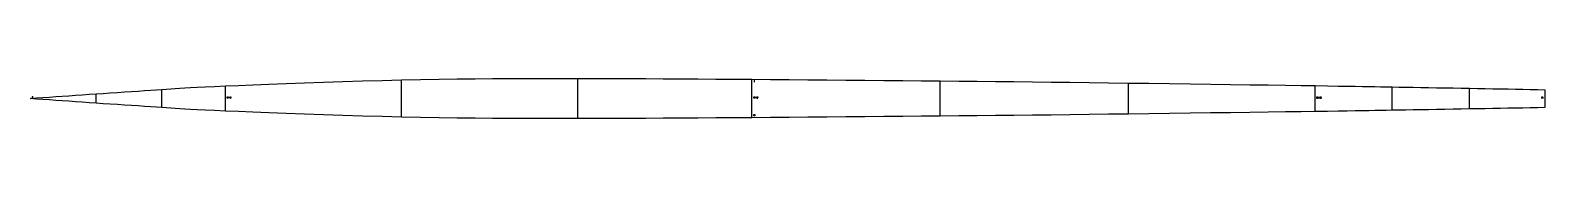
# Model space of a CAD drawing. Header units: metres. Extents: x 0 to 239, y -3 to 3.
import ezdxf

# ---------------------------------------------------------------- set-up
doc = ezdxf.new("R2010")
doc.units = ezdxf.units.M

msp = doc.modelspace()

# ---------------------------------------------------------------- linework, layer by layer
for p, q in [((40.45, 2.39), (43.33, 2.49)), ((43.33, 2.49), (46.33, 2.59)), ((46.33, 2.59), (49.41, 2.69)), ((49.41, 2.69), (52.51, 2.79)), ((52.51, 2.79), (55.62, 2.87)), ((55.62, 2.87), (58.69, 2.95)), ((58.69, 2.95), (61.69, 3.01)), ((58.69, -2.92), (58.69, 2.95)), ((58.69, 2.95), (58.69, 2.95)), ((58.69, 2.95), (58.69, 2.95)), ((61.69, 3.01), (64.62, 3.06)), ((64.62, 3.06), (67.49, 3.1)), ((67.49, 3.1), (70.3, 3.13)), ((70.3, 3.13), (73.07, 3.15)), ((73.07, 3.15), (75.8, 3.17)), ((75.8, 3.17), (78.5, 3.18)), ((78.5, 3.18), (81.19, 3.18)), ((81.19, 3.18), (83.86, 3.18)), ((83.86, 3.18), (86.53, 3.18)), ((86.53, -3.16), (86.53, 3.18)), ((86.53, 3.18), (86.53, 3.18)), ((86.53, 3.18), (86.53, 3.18)), ((86.53, 3.18), (89.2, 3.18)), ((89.2, 3.18), (91.88, 3.17)), ((91.88, 3.17), (94.58, 3.16)), ((94.58, 3.16), (97.29, 3.15)), ((97.29, 3.15), (100.02, 3.13)), ((100.02, 3.13), (102.76, 3.12)), ((102.76, 3.12), (105.54, 3.1)), ((105.54, 3.1), (108.35, 3.08)), ((108.35, 3.08), (111.19, 3.06)), ((111.19, 3.06), (114.06, 3.04)), ((114.06, -3.03), (114.06, 3.04)), ((114.06, 3.04), (114.06, 3.04)), ((114.06, 3.04), (114.06, 3.04)), ((114.06, 3.04), (116.97, 3.02)), ((114.34, 2.82), (114.5, 2.82)), ((114.5, 2.82), (114.41, 2.82)), ((114.41, 2.82), (114.41, 2.57)), ((116.97, 3.02), (119.92, 3)), ((119.92, 3), (122.89, 2.97)), ((122.89, 2.97), (125.88, 2.95)), ((125.88, 2.95), (128.88, 2.92)), ((128.88, 2.92), (131.89, 2.89)), ((131.89, 2.89), (134.89, 2.87)), ((134.89, 2.87), (137.89, 2.84)), ((137.89, 2.84), (140.87, 2.81)), ((140.87, 2.81), (143.83, 2.78)), ((143.82, -2.77), (143.83, 2.78)), ((143.83, 2.78), (143.83, 2.78)), ((143.83, 2.78), (143.83, 2.78)), ((143.83, 2.78), (146.76, 2.75)), ((146.76, 2.75), (149.67, 2.72)), ((149.67, 2.72), (152.57, 2.7)), ((152.57, 2.7), (155.48, 2.67)), ((155.48, 2.67), (158.41, 2.64)), ((158.41, 2.64), (161.35, 2.6)), ((161.35, 2.6), (164.33, 2.57)), ((164.33, 2.57), (167.36, 2.53)), ((167.36, 2.53), (170.44, 2.49)), ((170.44, 2.49), (173.59, 2.45)), ((173.59, -2.46), (173.59, 2.45)), ((173.59, 2.45), (173.59, 2.45)), ((173.59, 2.45), (173.59, 2.45)), ((173.59, 2.45), (176.81, 2.41)), ((176.81, 2.41), (180.07, 2.37)), ((0, 0.01), (1, 0.09)), ((0, 0), (0, 0.01)), ((0, 0), (0, 0.01)), ((0, 0.01), (0, 0.01)), ((1, -0.08), (0, 0)), ((0, 0), (0, 0)), ((0.44, 0.29), (0.28, 0.29)), ((0.28, 0.29), (0.28, 0.16)), ((0.28, 0.16), (0.41, 0.16)), ((0.41, 0.16), (0.28, 0.16)), ((0.28, 0.16), (0.28, 0.04)), ((1, 0.09), (2, 0.16)), ((2, 0.16), (3.01, 0.23)), ((3.01, 0.23), (4.03, 0.3)), ((4.03, 0.3), (5.06, 0.38)), ((5.06, 0.38), (6.09, 0.45)), ((6.09, 0.45), (7.14, 0.52)), ((7.14, 0.52), (8.21, 0.6)), ((8.21, 0.6), (9.28, 0.67)), ((9.28, 0.67), (10.39, 0.74)), ((10.39, 0.74), (11.51, 0.82)), ((10.39, -0.73), (10.39, 0.74)), ((10.39, 0.74), (10.39, 0.74)), ((10.39, 0.74), (10.39, 0.74)), ((11.51, 0.82), (12.64, 0.9)), ((12.64, 0.9), (13.77, 0.97)), ((13.77, 0.97), (14.89, 1.04)), ((14.89, 1.04), (15.99, 1.11)), ((15.99, 1.11), (17.05, 1.18)), ((17.05, 1.18), (18.07, 1.25)), ((18.07, 1.25), (19.04, 1.31)), ((19.04, 1.31), (19.94, 1.37)), ((19.94, 1.37), (20.77, 1.43)), ((20.77, 1.43), (21.52, 1.48)), ((20.77, -1.41), (20.77, 1.43)), ((20.77, 1.43), (20.77, 1.43)), ((20.77, 1.43), (20.77, 1.43)), ((21.52, 1.48), (22.22, 1.53)), ((22.22, 1.53), (22.91, 1.58)), ((22.91, 1.58), (23.63, 1.63)), ((23.63, 1.63), (24.42, 1.68)), ((24.42, 1.68), (25.33, 1.73)), ((25.33, 1.73), (26.38, 1.79)), ((26.38, 1.79), (27.63, 1.85)), ((27.63, 1.85), (29.1, 1.92)), ((29.1, 1.92), (30.84, 2)), ((30.84, 2), (32.88, 2.08)), ((30.84, -1.99), (30.84, 2)), ((30.84, 2), (30.84, 2)), ((30.84, 2), (30.84, 2)), ((31.12, 0.04), (31.12, 0.29)), ((31.12, 0.29), (31.25, 0.29)), ((31.25, 0.16), (31.12, 0.16)), ((31.12, 0.16), (31.25, 0.16)), ((31.25, 0.04), (31.12, 0.04)), ((31.25, 0.29), (31.28, 0.26)), ((31.28, 0.2), (31.25, 0.16)), ((31.25, 0.16), (31.28, 0.13)), ((31.28, 0.07), (31.25, 0.04)), ((31.28, 0.26), (31.28, 0.2)), ((31.28, 0.13), (31.28, 0.07)), ((31.37, 0.29), (31.37, 0.04)), ((31.37, 0.04), (31.37, 0.16)), ((31.37, 0.16), (31.53, 0.16)), ((31.53, 0.04), (31.53, 0.29)), ((31.53, 0.16), (31.53, 0.04)), ((31.65, 0.26), (31.68, 0.29)), ((31.68, 0.04), (31.65, 0.04)), ((31.65, 0.04), (31.72, 0.04)), ((31.68, 0.29), (31.68, 0.04)), ((32.88, 2.08), (35.18, 2.19)), ((35.18, 2.19), (37.72, 2.28)), ((37.72, 2.28), (40.45, 2.39)), ((114.34, 0.04), (114.34, 0.29)), ((114.34, 0.29), (114.47, 0.29)), ((114.47, 0.16), (114.34, 0.16)), ((114.34, 0.16), (114.47, 0.16)), ((114.47, 0.04), (114.34, 0.04)), ((114.47, 0.29), (114.5, 0.26)), ((114.5, 0.2), (114.47, 0.16)), ((114.47, 0.16), (114.5, 0.13)), ((114.5, 0.07), (114.47, 0.04)), ((114.5, 0.26), (114.5, 0.2)), ((114.5, 0.13), (114.5, 0.07)), ((114.59, 0.29), (114.59, 0.04)), ((114.59, 0.04), (114.59, 0.16)), ((114.59, 0.16), (114.75, 0.16)), ((114.75, 0.04), (114.75, 0.29)), ((114.75, 0.16), (114.75, 0.04)), ((114.84, 0.26), (114.87, 0.29)), ((114.97, 0.16), (114.84, 0.04)), ((114.84, 0.04), (115, 0.04)), ((114.87, 0.29), (114.97, 0.29)), ((114.97, 0.29), (115, 0.26)), ((115, 0.2), (114.97, 0.16)), ((115, 0.26), (115, 0.2)), ((115, 0.04), (115, 0.07)), ((180.07, 2.37), (183.34, 2.32)), ((183.34, 2.32), (186.57, 2.28)), ((186.57, 2.28), (189.72, 2.23)), ((189.72, 2.23), (192.77, 2.19)), ((192.77, 2.19), (195.67, 2.15)), ((195.67, 2.15), (198.38, 2.11)), ((198.38, 2.11), (200.86, 2.07)), ((200.86, 2.07), (203.08, 2.04)), ((203.08, 2.04), (203.08, 2.04)), ((203.08, 2.04), (203.08, 2.04)), ((203.08, 2.04), (205.02, 2.01)), ((203.08, -2.05), (203.08, 2.03)), ((203.37, 0.03), (203.37, 0.27)), ((203.37, 0.27), (203.49, 0.27)), ((203.49, 0.15), (203.37, 0.15)), ((203.37, 0.15), (203.49, 0.15)), ((203.49, 0.03), (203.37, 0.03)), ((203.49, 0.27), (203.52, 0.24)), ((203.52, 0.18), (203.49, 0.15)), ((203.49, 0.15), (203.52, 0.12)), ((203.52, 0.06), (203.49, 0.03)), ((203.52, 0.24), (203.52, 0.18)), ((203.52, 0.12), (203.52, 0.06)), ((203.61, 0.27), (203.61, 0.03)), ((203.61, 0.03), (203.61, 0.15)), ((203.61, 0.15), (203.77, 0.15)), ((203.77, 0.03), (203.77, 0.27)), ((203.77, 0.15), (203.77, 0.03)), ((203.87, 0.24), (203.9, 0.27)), ((203.9, 0.03), (203.87, 0.06)), ((203.9, 0.27), (203.99, 0.27)), ((203.99, 0.15), (203.9, 0.15)), ((203.9, 0.15), (203.99, 0.15)), ((203.99, 0.03), (203.9, 0.03)), ((203.99, 0.27), (204.02, 0.24)), ((204.02, 0.18), (203.99, 0.15)), ((203.99, 0.15), (204.02, 0.12)), ((204.02, 0.06), (203.99, 0.03)), ((204.02, 0.24), (204.02, 0.18)), ((204.02, 0.12), (204.02, 0.06)), ((205.02, 2.01), (206.7, 1.98)), ((206.7, 1.98), (208.15, 1.96)), ((208.15, 1.96), (209.42, 1.94)), ((209.42, 1.94), (210.54, 1.92)), ((210.54, 1.92), (211.55, 1.9)), ((211.55, 1.9), (212.49, 1.88)), ((212.49, 1.88), (213.4, 1.87)), ((213.4, 1.87), (214.31, 1.85)), ((214.31, 1.85), (215.26, 1.83)), ((215.26, -1.85), (215.26, 1.83)), ((215.26, 1.83), (215.26, 1.83)), ((215.26, 1.83), (215.26, 1.83)), ((215.26, 1.83), (216.29, 1.81)), ((216.29, 1.81), (217.39, 1.79)), ((217.39, 1.79), (218.55, 1.78)), ((218.55, 1.78), (219.76, 1.75)), ((219.76, 1.75), (221.01, 1.73)), ((221.01, 1.73), (222.28, 1.71)), ((222.28, 1.71), (223.58, 1.69)), ((223.58, 1.69), (224.88, 1.67)), ((224.88, 1.67), (226.18, 1.64)), ((226.18, 1.64), (227.46, 1.62)), ((227.46, -1.64), (227.46, 1.62)), ((227.46, 1.62), (227.46, 1.62)), ((227.46, 1.62), (227.46, 1.62)), ((227.46, 1.62), (228.72, 1.6)), ((228.72, 1.6), (229.96, 1.57)), ((229.96, 1.57), (231.18, 1.55)), ((231.18, 1.55), (232.38, 1.53)), ((232.38, 1.53), (233.57, 1.51)), ((233.57, 1.51), (234.74, 1.49)), ((234.74, 1.49), (235.91, 1.46)), ((235.91, 1.46), (237.06, 1.45)), ((237.06, 1.45), (238.21, 1.42)), ((238.21, 1.42), (239.36, 1.4)), ((238.89, 0.23), (238.92, 0.26)), ((238.89, 0.01), (238.89, 0.23)), ((239.05, 0.14), (238.89, 0.14)), ((238.89, 0.14), (239.05, 0.14)), ((238.92, 0.26), (239.02, 0.26)), ((239.02, 0.26), (239.05, 0.23)), ((239.05, 0.23), (239.05, 0.14)), ((239.05, 0.14), (239.05, 0.01)), ((239.36, 1.4), (239.36, 1.4)), ((239.36, 1.4), (239.36, -1.44)), ((2, -0.15), (1, -0.08)), ((3.01, -0.22), (2, -0.15)), ((4.03, -0.29), (3.01, -0.22)), ((5.06, -0.36), (4.03, -0.29)), ((6.09, -0.44), (5.06, -0.36)), ((7.14, -0.51), (6.09, -0.44)), ((8.21, -0.59), (7.14, -0.51)), ((9.28, -0.66), (8.21, -0.59)), ((10.39, -0.73), (9.28, -0.66)), ((11.51, -0.81), (10.39, -0.73)), ((10.39, -0.73), (10.39, -0.73)), ((10.39, -0.73), (10.39, -0.73)), ((12.64, -0.88), (11.51, -0.81)), ((13.77, -0.95), (12.64, -0.88)), ((14.89, -1.02), (13.77, -0.95)), ((15.99, -1.1), (14.89, -1.02)), ((17.05, -1.16), (15.99, -1.1)), ((18.07, -1.23), (17.05, -1.16)), ((19.04, -1.3), (18.07, -1.23)), ((19.94, -1.36), (19.04, -1.3)), ((20.77, -1.41), (19.94, -1.36)), ((21.52, -1.47), (20.77, -1.41)), ((20.77, -1.41), (20.77, -1.41)), ((20.77, -1.41), (20.77, -1.41)), ((22.22, -1.52), (21.52, -1.47)), ((22.91, -1.57), (22.22, -1.52)), ((23.63, -1.61), (22.91, -1.57)), ((24.42, -1.66), (23.63, -1.61)), ((25.33, -1.72), (24.42, -1.66)), ((26.38, -1.77), (25.33, -1.72)), ((27.63, -1.84), (26.38, -1.77)), ((29.1, -1.91), (27.63, -1.84)), ((30.84, -1.99), (29.1, -1.91)), ((32.88, -2.07), (30.84, -1.99)), ((30.84, -1.99), (30.84, -1.99)), ((30.84, -1.99), (30.84, -1.99)), ((35.18, -2.16), (32.88, -2.07)), ((37.72, -2.26), (35.18, -2.16)), ((40.45, -2.37), (37.72, -2.26)), ((43.33, -2.47), (40.45, -2.37)), ((180.07, -2.37), (176.81, -2.41)), ((183.34, -2.33), (180.07, -2.37)), ((186.56, -2.28), (183.34, -2.33)), ((189.72, -2.24), (186.56, -2.28)), ((192.77, -2.2), (189.72, -2.24)), ((195.66, -2.16), (192.77, -2.2)), ((198.37, -2.12), (195.66, -2.16)), ((200.86, -2.08), (198.37, -2.12)), ((203.08, -2.05), (200.86, -2.08)), ((205.02, -2.02), (203.08, -2.05)), ((203.08, -2.05), (203.08, -2.05)), ((203.08, -2.05), (203.08, -2.05)), ((206.7, -1.99), (205.02, -2.02)), ((208.15, -1.97), (206.7, -1.99)), ((209.42, -1.95), (208.15, -1.97)), ((210.54, -1.93), (209.42, -1.95)), ((211.55, -1.92), (210.54, -1.93)), ((212.49, -1.9), (211.55, -1.92)), ((213.39, -1.89), (212.49, -1.9)), ((214.31, -1.87), (213.39, -1.89)), ((215.26, -1.85), (214.31, -1.87)), ((216.29, -1.84), (215.26, -1.85)), ((215.26, -1.85), (215.26, -1.85)), ((215.26, -1.85), (215.26, -1.85)), ((217.39, -1.82), (216.29, -1.84)), ((218.55, -1.8), (217.39, -1.82)), ((219.76, -1.78), (218.55, -1.8)), ((221.01, -1.76), (219.76, -1.78)), ((222.28, -1.73), (221.01, -1.76)), ((223.58, -1.71), (222.28, -1.73)), ((224.88, -1.69), (223.58, -1.71)), ((226.17, -1.67), (224.88, -1.69)), ((227.46, -1.64), (226.17, -1.67)), ((228.72, -1.62), (227.46, -1.64)), ((227.46, -1.64), (227.46, -1.64)), ((227.46, -1.64), (227.46, -1.64)), ((229.96, -1.6), (228.72, -1.62)), ((231.18, -1.58), (229.96, -1.6)), ((232.38, -1.56), (231.18, -1.58)), ((233.56, -1.54), (232.38, -1.56)), ((234.74, -1.52), (233.56, -1.54)), ((235.9, -1.5), (234.74, -1.52)), ((237.06, -1.48), (235.9, -1.5)), ((238.21, -1.46), (237.06, -1.48)), ((239.36, -1.44), (238.21, -1.46)), ((239.36, -1.44), (239.36, -1.44)), ((46.33, -2.58), (43.33, -2.47)), ((49.4, -2.67), (46.33, -2.58)), ((52.51, -2.77), (49.4, -2.67)), ((55.62, -2.85), (52.51, -2.77)), ((58.69, -2.92), (55.62, -2.85)), ((61.69, -2.99), (58.69, -2.92)), ((58.69, -2.92), (58.69, -2.92)), ((58.69, -2.92), (58.69, -2.92)), ((64.62, -3.04), (61.69, -2.99)), ((67.49, -3.08), (64.62, -3.04)), ((70.3, -3.11), (67.49, -3.08)), ((73.07, -3.14), (70.3, -3.11)), ((75.8, -3.15), (73.07, -3.14)), ((78.5, -3.17), (75.8, -3.15)), ((81.19, -3.17), (78.5, -3.17)), ((83.86, -3.17), (81.19, -3.17)), ((86.53, -3.16), (83.86, -3.17)), ((89.2, -3.16), (86.53, -3.16)), ((86.53, -3.16), (86.53, -3.16)), ((86.53, -3.16), (86.53, -3.16)), ((91.88, -3.15), (89.2, -3.16)), ((94.58, -3.14), (91.88, -3.15)), ((97.29, -3.13), (94.58, -3.14)), ((100.01, -3.12), (97.29, -3.13)), ((102.76, -3.1), (100.01, -3.12)), ((105.54, -3.08), (102.76, -3.1)), ((108.35, -3.07), (105.54, -3.08)), ((111.19, -3.05), (108.35, -3.07)), ((114.06, -3.03), (111.19, -3.05)), ((116.97, -3.01), (114.06, -3.03)), ((114.06, -3.03), (114.06, -3.03)), ((114.06, -3.03), (114.06, -3.03)), ((114.34, -2.74), (114.34, -2.5)), ((114.34, -2.5), (114.47, -2.5)), ((114.47, -2.62), (114.34, -2.62)), ((114.34, -2.62), (114.47, -2.62)), ((114.47, -2.74), (114.34, -2.74)), ((114.47, -2.5), (114.5, -2.53)), ((114.5, -2.59), (114.47, -2.62)), ((114.47, -2.62), (114.5, -2.65)), ((114.5, -2.71), (114.47, -2.74)), ((114.5, -2.53), (114.5, -2.59)), ((114.5, -2.65), (114.5, -2.71)), ((119.92, -2.98), (116.97, -3.01)), ((122.89, -2.96), (119.92, -2.98)), ((125.88, -2.94), (122.89, -2.96)), ((128.88, -2.91), (125.88, -2.94)), ((131.89, -2.88), (128.88, -2.91)), ((134.89, -2.86), (131.89, -2.88)), ((137.89, -2.83), (134.89, -2.86)), ((140.87, -2.8), (137.89, -2.83)), ((143.82, -2.77), (140.87, -2.8)), ((146.76, -2.75), (143.82, -2.77)), ((143.82, -2.77), (143.82, -2.77)), ((143.82, -2.77), (143.82, -2.77)), ((149.67, -2.72), (146.76, -2.75)), ((152.57, -2.69), (149.67, -2.72)), ((155.48, -2.66), (152.57, -2.69)), ((158.4, -2.63), (155.48, -2.66)), ((161.35, -2.6), (158.4, -2.63)), ((164.33, -2.56), (161.35, -2.6)), ((167.36, -2.53), (164.33, -2.56)), ((170.44, -2.49), (167.36, -2.53)), ((173.59, -2.46), (170.44, -2.49)), ((176.81, -2.41), (173.59, -2.46)), ((173.59, -2.46), (173.59, -2.46)), ((173.59, -2.46), (173.59, -2.46))]:
    msp.add_line(p, q)

doc.saveas('drawing.dxf')
